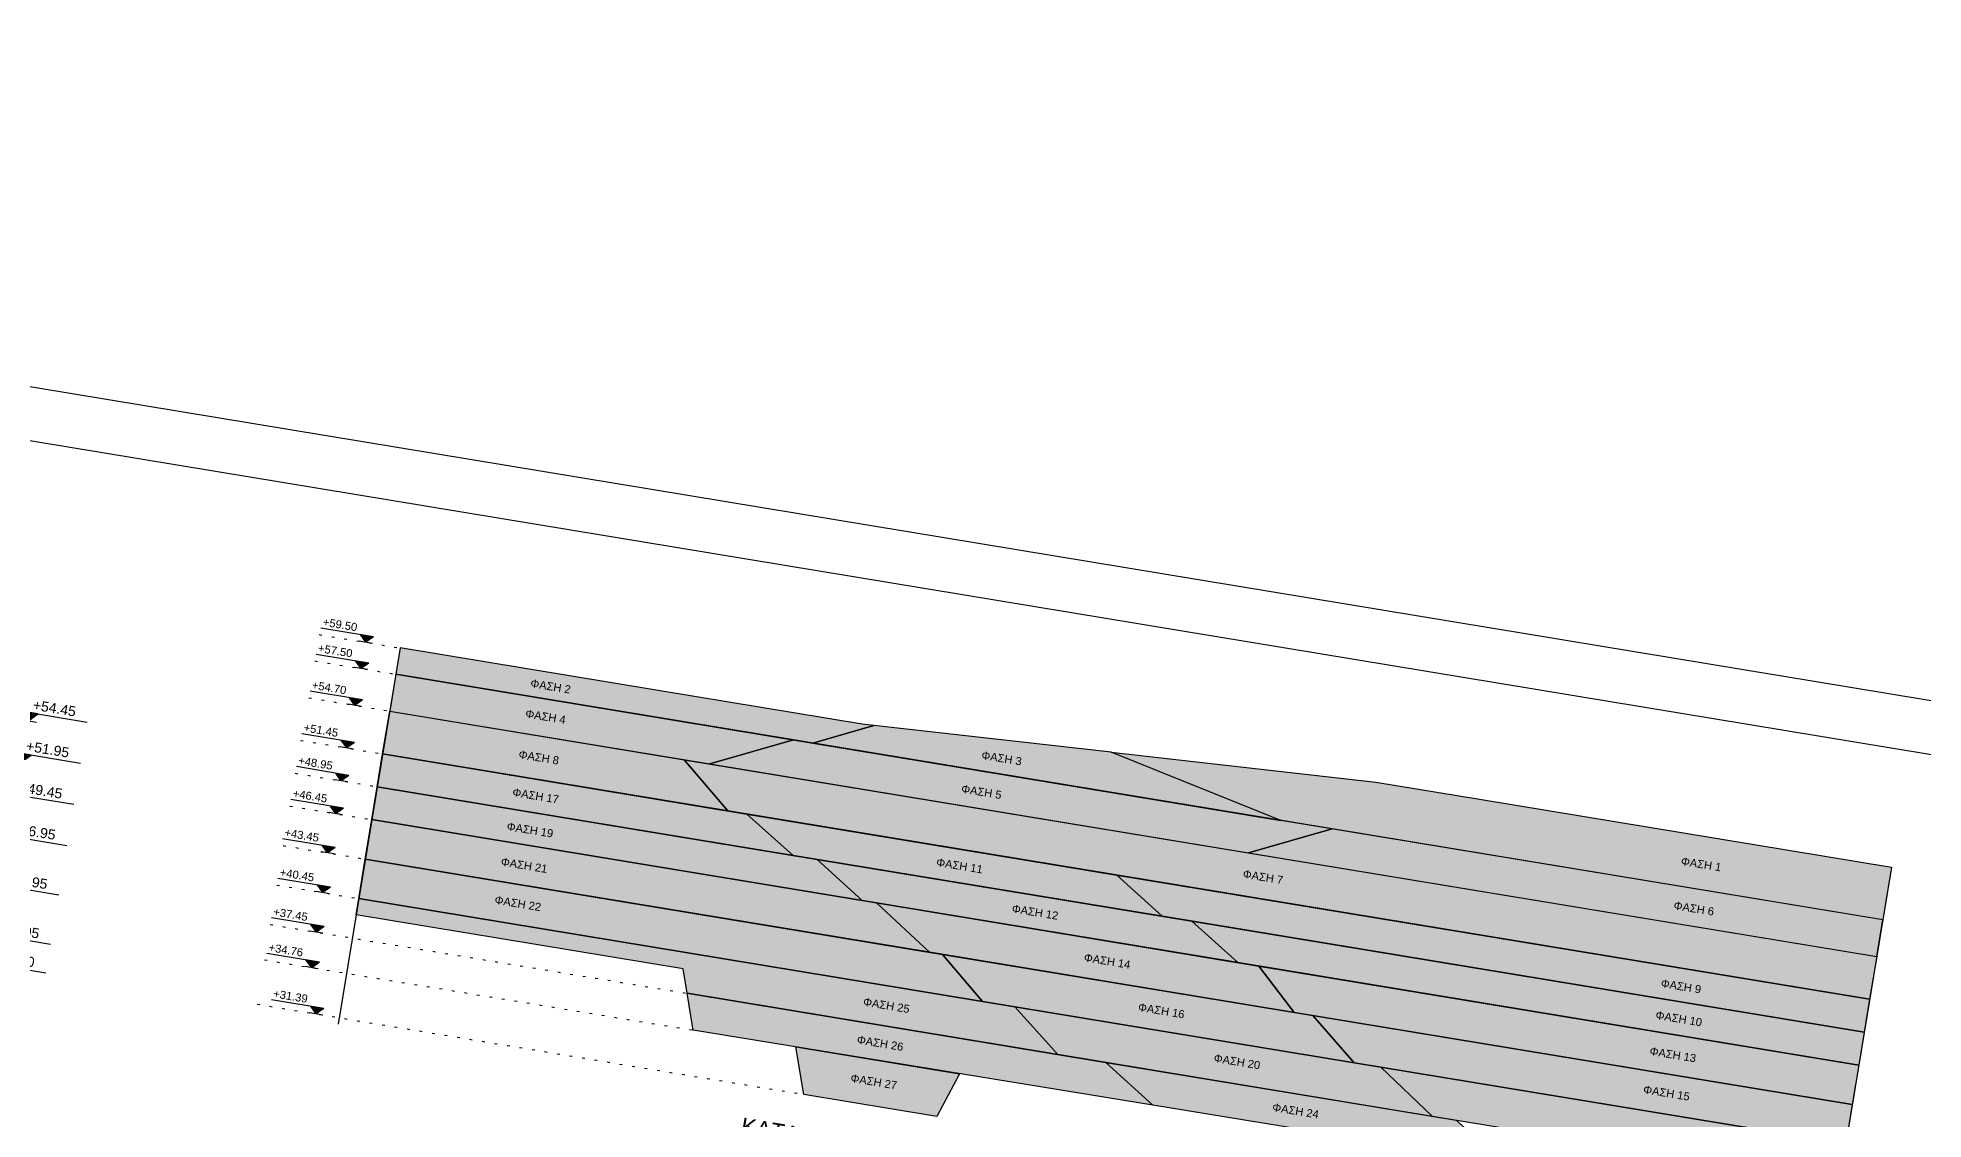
# Model space of a CAD drawing. Header units: metres. Extents: x 93017 to 94633, y 101979 to 102793.
# Drawn here: x 94133.3 to 94204, y 102377.8 to 102418.4 of the extents above; entities that cross this region are included whole.
import ezdxf
from ezdxf.enums import TextEntityAlignment as Align

# ---------------------------------------------------------------- set-up
doc = ezdxf.new("R2010")
doc.units = ezdxf.units.M
doc.header["$LTSCALE"] = 0.75
doc.header["$MEASUREMENT"] = 0
doc.linetypes.add('SDOT1', pattern=[1, 0, -1])
for name, color, linetype in [('A-LEVELS', 2, 'Continuous'), ('OTM Line 0.25', 2, 'Continuous'), ('OTM Line Dots 0.25', 2, 'SDOT1'), ('OTM Text 0.25', 2, 'Continuous'), ('OTM Title + Pinakida', 7, 'Continuous')]:
    doc.layers.add(name, color=color, linetype=linetype)
doc.styles.add('ARIAL', font='ARIAL.TTF')
doc.styles.add('Arial Greek', font='ARIAL.TTF')
doc.styles.add('WG-SIMPL', font='ugsimpl.shx', dxfattribs={"width": 1.05})

# ---------------------------------------------------------------- blocks, each defined once
blk = doc.blocks.new('Level L')
at = {"layer": 'A-LEVELS'}
blk.add_hatch(color=256, dxfattribs=at).paths.add_polyline_path([(0.25, 0.25), (0, 0), (-0.25, 0.25)])
for p, q in [((0.25, 0.25), (-1.75, 0.25)), ((0.25, 0), (-0.25, 0))]:
    blk.add_line(p, q, dxfattribs=at)
blk.add_lwpolyline([(0.25, 0.25), (0, 0), (-0.25, 0.25)], close=True, dxfattribs=at)
at = {"layer": 'A-LEVELS', "style": 'WG-SIMPL', "width": 1.05}
blk.add_attdef('±000.00', (-1.713, 0.351), '', height=0.3, rotation=360, dxfattribs=at)

msp = doc.modelspace()

# ---------------------------------------------------------------- hatches: boundary and pattern name
for color, points in [(241, [(94164.208, 102392.632), (94161.634, 102393.057), (94157.989, 102393.659), (94146.879, 102395.493), (94146.716, 102394.506), (94162.349, 102391.926), (94164.635, 102392.584)]), (132, [(94146.488, 102393.125), (94158.495, 102391.143), (94161.626, 102392.045), (94146.716, 102394.506)]), (64, [(94146.223, 102391.521), (94146.488, 102393.125), (94157.524, 102391.303), (94159.171, 102389.383)]), (132, [(94179.906, 102389.027), (94173.534, 102391.583), (94164.635, 102392.584), (94162.349, 102391.926)]), (132, [(94158.495, 102391.143), (94178.691, 102387.809), (94181.822, 102388.711), (94161.626, 102392.045)]), (40, [(94146.02, 102390.288), (94146.223, 102391.521), (94159.883, 102389.266), (94161.612, 102387.714)]), (64, [(94159.171, 102389.383), (94157.524, 102391.303), (94202.244, 102383.921), (94201.979, 102382.316)]), (254, [(94173.534, 102391.583), (94183.469, 102390.466), (94187.356, 102389.825), (94202.798, 102387.275), (94202.472, 102385.302), (94179.906, 102389.027)]), (15, [(94145.816, 102389.054), (94146.02, 102390.288), (94162.516, 102387.564), (94164.203, 102386.019)]), (252, [(94145.572, 102387.574), (94145.816, 102389.054), (94164.746, 102385.929), (94166.722, 102384.083)]), (30, [(94161.612, 102387.714), (94159.883, 102389.266), (94173.75, 102386.977), (94175.448, 102385.429)]), (64, [(94178.691, 102387.809), (94202.244, 102383.921), (94202.472, 102385.302), (94181.822, 102388.711)]), (252, [(94145.327, 102386.094), (94145.572, 102387.574), (94167.215, 102384.001), (94168.717, 102382.233)]), (30, [(94162.516, 102387.564), (94176.562, 102385.245), (94178.289, 102383.694), (94164.203, 102386.019)]), (64, [(94173.75, 102386.977), (94201.979, 102382.316), (94201.776, 102381.083), (94175.448, 102385.429)]), (230, [(94145.227, 102385.484), (94145.327, 102386.094), (94169.93, 102382.033), (94171.534, 102380.248), (94157.641, 102382.541), (94157.495, 102383.458)]), (40, [(94166.722, 102384.083), (94164.746, 102385.929), (94179.071, 102383.564), (94180.403, 102381.824)]), (30, [(94178.289, 102383.694), (94176.562, 102385.245), (94201.776, 102381.083), (94201.572, 102379.85)]), (40, [(94168.717, 102382.233), (94167.215, 102384.001), (94181.106, 102381.708), (94182.65, 102379.933)]), (30, [(94179.071, 102383.564), (94201.572, 102379.85), (94201.328, 102378.37), (94180.403, 102381.824)]), (46, [(94157.861, 102381.161), (94157.641, 102382.541), (94173.34, 102379.95), (94175.101, 102378.341)]), (252, [(94171.534, 102380.248), (94169.93, 102382.033), (94183.657, 102379.767), (94185.591, 102377.927)]), (40, [(94182.65, 102379.933), (94181.106, 102381.708), (94201.328, 102378.37), (94201.083, 102376.89)]), (46, [(94161.715, 102380.53), (94167.853, 102379.526), (94166.998, 102377.926), (94162.012, 102378.75)]), (52, [(94175.101, 102378.341), (94173.34, 102379.95), (94186.477, 102377.781), (94188.24, 102376.191)]), (15, [(94185.591, 102377.927), (94183.657, 102379.767), (94201.083, 102376.89), (94200.839, 102375.41)])]:
    msp.add_hatch(color=color).paths.add_polyline_path(points)

# ---------------------------------------------------------------- linework, layer by layer
at = {"layer": 'OTM Line 0.25'}
for p, q in [((94146.879, 102395.493), (94144.55, 102381.384)), ((94146.879, 102395.493), (94144.55, 102381.384)), ((94146.879, 102395.493), (94144.55, 102381.384)), ((94146.879, 102395.493), (94144.55, 102381.384)), ((94202.798, 102387.275), (94200.633, 102374.164))]:
    msp.add_line(p, q, dxfattribs=at)
for points in [[(94164.208, 102392.632), (94161.634, 102393.057), (94157.989, 102393.659), (94146.879, 102395.493), (94146.716, 102394.506), (94162.349, 102391.926), (94164.635, 102392.584), (94164.208, 102392.632)], [(94146.488, 102393.125), (94158.495, 102391.143), (94161.626, 102392.045), (94146.716, 102394.506), (94146.488, 102393.125)], [(94179.906, 102389.027), (94173.534, 102391.583), (94164.635, 102392.584), (94162.349, 102391.926), (94179.906, 102389.027)], [(94158.495, 102391.143), (94178.691, 102387.809), (94181.822, 102388.711), (94161.626, 102392.045), (94158.495, 102391.143)], [(94173.534, 102391.583), (94183.469, 102390.466), (94187.356, 102389.825), (94202.798, 102387.275), (94202.472, 102385.302), (94179.906, 102389.027), (94173.534, 102391.583)], [(94178.691, 102387.809), (94202.244, 102383.921), (94202.472, 102385.302), (94181.822, 102388.711), (94178.691, 102387.809)]]:
    msp.add_lwpolyline(points, dxfattribs=at)
at = {"layer": 'OTM Line Dots 0.25', "ltscale": 0.5}
for p, q in [((94143.848, 102395.993), (94146.879, 102395.493)), ((94143.685, 102395.007), (94146.716, 102394.506)), ((94143.457, 102393.625), (94146.488, 102393.125)), ((94143.148, 102392.029), (94146.179, 102391.528)), ((94142.944, 102390.795), (94145.975, 102390.295)), ((94142.741, 102389.562), (94145.772, 102389.062)), ((94142.496, 102388.082), (94145.527, 102387.582)), ((94142.252, 102386.602), (94145.283, 102386.102)), ((94142.008, 102385.122), (94157.641, 102382.541)), ((94141.789, 102383.795), (94157.861, 102381.161)), ((94141.515, 102382.134), (94162.012, 102378.75))]:
    msp.add_line(p, q, dxfattribs=at)
at = {"layer": 'OTM Text 0.25', "ltscale": 0.5}
for points in [[(94146.223, 102391.521), (94146.488, 102393.125), (94157.524, 102391.303), (94159.171, 102389.383), (94146.223, 102391.521)], [(94146.02, 102390.288), (94146.223, 102391.521), (94159.883, 102389.266), (94161.612, 102387.714), (94146.02, 102390.288)], [(94159.171, 102389.383), (94157.524, 102391.303), (94202.244, 102383.921), (94201.979, 102382.316), (94159.171, 102389.383)], [(94145.816, 102389.054), (94146.02, 102390.288), (94162.516, 102387.564), (94164.203, 102386.019), (94145.816, 102389.054)], [(94145.572, 102387.574), (94145.816, 102389.054), (94164.746, 102385.929), (94166.722, 102384.083), (94145.572, 102387.574)], [(94161.612, 102387.714), (94159.883, 102389.266), (94173.75, 102386.977), (94175.448, 102385.429), (94161.612, 102387.714)], [(94145.327, 102386.094), (94145.572, 102387.574), (94167.215, 102384.001), (94168.717, 102382.233), (94145.327, 102386.094)], [(94162.516, 102387.564), (94176.562, 102385.245), (94178.289, 102383.694), (94164.203, 102386.019), (94162.516, 102387.564)], [(94145.227, 102385.484), (94145.327, 102386.094), (94169.93, 102382.033), (94171.534, 102380.248), (94157.641, 102382.541), (94157.495, 102383.458), (94145.227, 102385.484)], [(94166.722, 102384.083), (94164.746, 102385.929), (94179.071, 102383.564), (94180.403, 102381.824), (94166.722, 102384.083)], [(94178.289, 102383.694), (94176.562, 102385.245), (94201.776, 102381.083), (94201.572, 102379.85), (94178.289, 102383.694)], [(94168.717, 102382.233), (94167.215, 102384.001), (94181.106, 102381.708), (94182.65, 102379.933), (94168.717, 102382.233)], [(94180.403, 102381.824), (94179.071, 102383.564), (94201.572, 102379.85), (94201.328, 102378.37), (94180.403, 102381.824), (94179.071, 102383.564)], [(94179.071, 102383.564), (94201.572, 102379.85), (94201.328, 102378.37), (94180.403, 102381.824), (94179.071, 102383.564)], [(94157.861, 102381.161), (94157.641, 102382.541), (94173.34, 102379.95), (94175.101, 102378.341), (94157.861, 102381.161)], [(94171.534, 102380.248), (94169.93, 102382.033), (94183.657, 102379.767), (94185.591, 102377.927), (94171.534, 102380.248), (94169.93, 102382.033)], [(94182.65, 102379.933), (94181.106, 102381.708), (94201.328, 102378.37), (94201.083, 102376.89), (94182.65, 102379.933), (94181.106, 102381.708)], [(94161.715, 102380.53), (94167.853, 102379.526), (94166.998, 102377.926), (94162.012, 102378.75), (94161.715, 102380.53)], [(94175.101, 102378.341), (94173.34, 102379.95), (94186.477, 102377.781), (94188.24, 102376.191), (94175.101, 102378.341)], [(94185.591, 102377.927), (94183.657, 102379.767), (94201.083, 102376.89), (94200.839, 102375.41), (94185.591, 102377.927), (94183.657, 102379.767)]]:
    msp.add_lwpolyline(points, dxfattribs=at)
msp.add_lwpolyline([(94173.75, 102386.977), (94201.979, 102382.316), (94201.776, 102381.083), (94175.448, 102385.429)], close=True, dxfattribs=at)
at = {"layer": 'OTM Title + Pinakida', "color": 7}
for p, q in [((94369.99, 102366.159), (94053.654, 102418.381)), ((94367.691, 102364.512), (94055.302, 102416.082))]:
    msp.add_line(p, q, dxfattribs=at)

# ---------------------------------------------------------------- block references
at = {"layer": 'A-LEVELS', "rotation": 350.625928874177}
for p, values in [((94145.595, 102395.705), {'±000.00': '+59.50'}), ((94145.414, 102394.721), {'±000.00': '+57.50'}), ((94145.186, 102393.34), {'±000.00': '+54.70'}), ((94144.877, 102391.743), {'±000.00': '+51.45'}), ((94144.673, 102390.51), {'±000.00': '+48.95'}), ((94144.47, 102389.276), {'±000.00': '+46.45'}), ((94144.158, 102387.808), {'±000.00': '+43.45'}), ((94143.981, 102386.317), {'±000.00': '+40.45'}), ((94143.737, 102384.837), {'±000.00': '+37.45'}), ((94143.562, 102383.502), {'±000.00': '+34.76'}), ((94143.735, 102381.768), {'±000.00': '+31.39'})]:
    msp.add_blockref('Level L', p, dxfattribs=at).add_auto_attribs(values)
at = {"layer": 'A-LEVELS'}
ref = msp.add_blockref('Level L', (94132.938, 102392.763), dxfattribs=dict(at, xscale=-1.249999999995775, yscale=1.25, zscale=1.25, rotation=350.6259288739992))
ref.add_attrib('±000.00', '+54.45', (94133.087, 102393.183, 0.002), dxfattribs={"height": 0.375, "rotation": 350.62593, "style": 'WG-SIMPL', "width": 1.05})
ref = msp.add_blockref('Level L', (94132.683, 102391.221), dxfattribs=dict(at, xscale=-1.249999999995775, yscale=1.25, zscale=1.25, rotation=350.6259288739992))
ref.add_attrib('±000.00', '+51.95', (94132.833, 102391.642, 0.002), dxfattribs={"height": 0.375, "rotation": 350.62593, "style": 'WG-SIMPL', "width": 1.05})
ref = msp.add_blockref('Level L', (94132.429, 102389.678), dxfattribs=dict(at, xscale=-1.249999999995775, yscale=1.25, zscale=1.25, rotation=350.6259288739992))
ref.add_attrib('±000.00', '+49.45', (94132.578, 102390.099, 0.002), dxfattribs={"height": 0.375, "rotation": 350.62593, "style": 'WG-SIMPL', "width": 1.05})
ref = msp.add_blockref('Level L', (94132.174, 102388.137), dxfattribs=dict(at, xscale=-1.249999999995775, yscale=1.25, zscale=1.25, rotation=350.6259288739992))
ref.add_attrib('±000.00', '+46.95', (94132.323, 102388.557, 0.002), dxfattribs={"height": 0.375, "rotation": 350.62593, "style": 'WG-SIMPL', "width": 1.05})
ref = msp.add_blockref('Level L', (94131.869, 102386.287), dxfattribs=dict(at, xscale=-1.249999999995775, yscale=1.25, zscale=1.25, rotation=350.6259288739992))
ref.add_attrib('±000.00', '+43.95', (94132.018, 102386.707, 0.002), dxfattribs={"height": 0.375, "rotation": 350.62593, "style": 'WG-SIMPL', "width": 1.05})
ref = msp.add_blockref('Level L', (94131.563, 102384.437), dxfattribs=dict(at, xscale=-1.249999999995775, yscale=1.25, zscale=1.25, rotation=350.6259288739992))
ref.add_attrib('±000.00', '+40.95', (94131.713, 102384.857, 0.002), dxfattribs={"height": 0.375, "rotation": 350.62593, "style": 'WG-SIMPL', "width": 1.05})
ref = msp.add_blockref('Level L', (94131.385, 102383.358), dxfattribs=dict(at, xscale=-1.249999999995775, yscale=1.25, zscale=1.25, rotation=350.6259288739992))
ref.add_attrib('±000.00', '+39.20', (94131.534, 102383.778, 0.002), dxfattribs={"height": 0.375, "rotation": 350.62593, "style": 'WG-SIMPL', "width": 1.05})

# ---------------------------------------------------------------- texts
at = {"layer": 'OTM Text 0.25', "style": 'ARIAL'}
for s, p in [('ΦΑΣΗ 2', (94151.743, 102394.03)), ('ΦΑΣΗ 4', (94151.555, 102392.893)), ('ΦΑΣΗ 8', (94151.303, 102391.366)), ('ΦΑΣΗ 3', (94168.656, 102391.334)), ('ΦΑΣΗ 5', (94167.9, 102390.074)), ('ΦΑΣΗ 17', (94151.068, 102389.944)), ('ΦΑΣΗ 19', (94150.857, 102388.665)), ('ΦΑΣΗ 21', (94150.638, 102387.338)), ('ΦΑΣΗ 11', (94166.963, 102387.321)), ('ΦΑΣΗ 1', (94194.887, 102387.361)), ('ΦΑΣΗ 7', (94178.457, 102386.88)), ('ΦΑΣΗ 22', (94150.402, 102385.906)), ('ΦΑΣΗ 12', (94169.795, 102385.582)), ('ΦΑΣΗ 6', (94194.613, 102385.7)), ('ΦΑΣΗ 14', (94172.498, 102383.747)), ('ΦΑΣΗ 9', (94194.13, 102382.78)), ('ΦΑΣΗ 25', (94164.222, 102382.085)), ('ΦΑΣΗ 16', (94174.53, 102381.885)), ('ΦΑΣΗ 10', (94193.934, 102381.587)), ('ΦΑΣΗ 26', (94163.987, 102380.664)), ('ΦΑΣΗ 13', (94193.711, 102380.237)), ('ΦΑΣΗ 20', (94177.367, 102379.975)), ('ΦΑΣΗ 27', (94163.749, 102379.223)), ('ΦΑΣΗ 15', (94193.473, 102378.798)), ('ΦΑΣΗ 24', (94179.564, 102378.13))]:
    msp.add_text(s, height=0.3, rotation=350.62593, dxfattribs=at).set_placement(p)
at = {"layer": 'OTM Title + Pinakida', "color": 7, "style": 'Arial Greek'}
msp.add_text('KATAΣΚΕΥΑΣΤΙΚΗ ΑΚΟΛΟΥΘΙΑ - ΓΕΝΙΚΕΣ ΦΑΣΕΙΣ ΕΚΣΚΑΦΩΝ', height=0.6, rotation=350.62593, dxfattribs=at).set_placement((94171.964, 102375.258), align=Align.CENTER)

doc.saveas('drawing.dxf')
